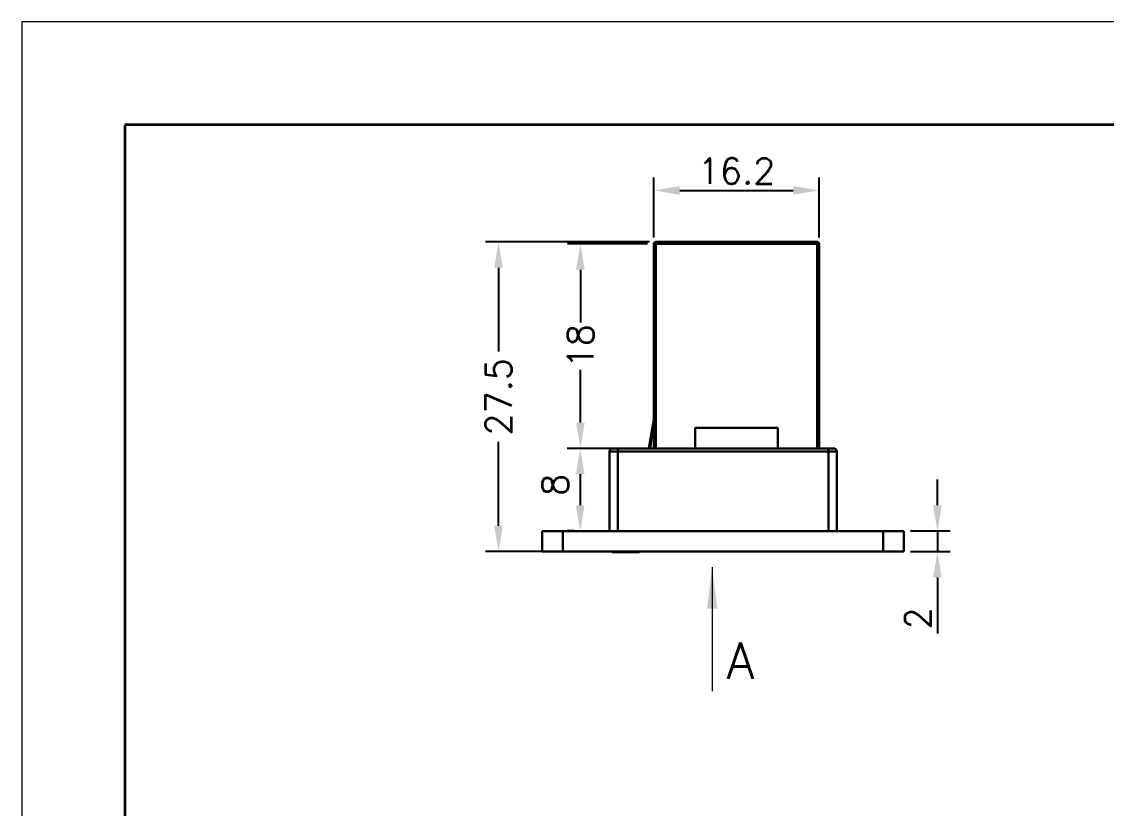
# Model space of a CAD drawing. Header units: millimetres. Extents: x -105 to 105, y -148 to 148.
# Drawn here: x -105 to 0, y 72.3 to 148.5 of the extents above; entities that cross this region are included whole.
import ezdxf
from ezdxf.enums import TextEntityAlignment as Align

# ---------------------------------------------------------------- set-up
doc = ezdxf.new("R2010")
doc.units = ezdxf.units.MM
doc.header["$PDSIZE"] = -5
doc.linetypes.add('点画线', pattern=[18, 12, -2, 2, -2])
doc.layers.get('0').update_dxf_attribs({"lineweight": 18})
for name, color, linetype, lineweight in [('尺寸线层', 3, 'Continuous', 18), ('粗实线层', 7, 'Continuous', 35), ('细实线层', 7, 'Continuous', 18)]:
    doc.layers.add(name, color=color, linetype=linetype, lineweight=lineweight)
doc.styles.get("Standard").update_dxf_attribs({"font": 'txt.shx'})
doc.dimstyles.get("Standard").update_dxf_attribs({"dimtxt": 0.18, "dimasz": 0.18, "dimexe": 0.18, "dimexo": 0.0625, "dimgap": 0.09, "dimtad": 0, "dimtih": 1, "dimtoh": 1, "dimdec": 4, "dimzin": 0, "dimdsep": 46, "dimtxsty": 'Standard', "dimcen": 0.09, "dimdle": 0.36, "dimadec": 0, "dimazin": 0, "dimtfac": 1, "dimtdec": 4, "dimtofl": 0, "dimtmove": 0, "dimatfit": 3, "dimfxl": 1, "dimtolj": 1, "dimarcsym": 0})

# ---------------------------------------------------------------- blocks, each defined once
blk = doc.blocks.new('$CAXA_FRAME_13B17AC1$')
at = {"layer": '粗实线层'}
for p, q in [((95, 138.5), (-95, 138.5)), ((-95, 138.5), (-95, -138.5))]:
    blk.add_line(p, q, dxfattribs=at)
at = {"layer": '细实线层'}
for p, q in [((105, 148.5), (-105, 148.5)), ((-105, 148.5), (-105, -148.5))]:
    blk.add_line(p, q, dxfattribs=at)
blk = doc.blocks.new('*X3')
at = {"layer": 'Defpoints', "color": 0, "transparency": 16777216}
for p in [(-43.6, 127.17), (-58.84, 97.17), (-43.6, 97.17)]:
    blk.add_point(p, dxfattribs=at)
at = {"layer": '尺寸线层', "color": 0, "linetype": 'Continuous', "lineweight": -2, "transparency": 16777216}
for p, q in [((-44.22, 127.17), (-60.09, 127.17)), ((-58.84, 124.67), (-58.84, 116.54)), ((-58.84, 99.67), (-58.84, 107.79)), ((-44.22, 97.17), (-60.09, 97.17))]:
    blk.add_line(p, q, dxfattribs=at)
at = {"layer": '尺寸线层', "color": 0, "transparency": 16777216}
for points in [[(-59.25, 124.67), (-58.42, 124.67), (-58.84, 127.17)], [(-59.25, 99.67), (-58.42, 99.67), (-58.84, 97.17)]]:
    blk.add_solid(points, dxfattribs=at)
at = {"layer": '尺寸线层', "color": 0, "transparency": 16777216, "insert": (-58.84, 112.17), "char_height": 2.5, "width": 5.7143, "attachment_point": 5, "rotation": 90, "bg_fill": 3, "box_fill_scale": 1.1, "bg_fill_color": 256, "bg_fill_true_color": 13158600, "bg_fill_transparency": 0}
blk.add_mtext('\\A1;27.5', dxfattribs=at)
blk = doc.blocks.new('*D7')
at = {"color": 0, "lineweight": -2, "transparency": 16777216}
for p, q in [((-44.42, 126.97), (-52.16, 126.97)), ((-50.91, 124.47), (-50.91, 119.36)), ((-50.91, 109.67), (-50.91, 114.78)), ((-44.42, 107.17), (-52.16, 107.17))]:
    blk.add_line(p, q, dxfattribs=at)
at = {"color": 0, "linetype": '点画线', "transparency": 16777216}
for points in [[(-51.33, 124.47), (-50.5, 124.47), (-50.91, 126.97)], [(-51.33, 109.67), (-50.5, 109.67), (-50.91, 107.17)]]:
    blk.add_solid(points, dxfattribs=at)
at = {"layer": 'Defpoints', "color": 0, "linetype": '点画线', "transparency": 16777216}
for p in [(-43.8, 126.97), (-50.91, 107.17), (-43.8, 107.17)]:
    blk.add_point(p, dxfattribs=at)
at = {"color": 0, "linetype": '点画线', "transparency": 16777216, "insert": (-50.91, 117.07), "char_height": 2.5, "attachment_point": 5, "rotation": 90}
blk.add_mtext('\\A1;18', dxfattribs=at)
blk = doc.blocks.new('*D8')
at = {"color": 0, "lineweight": -2, "transparency": 16777216}
for p, q in [((-51.54, 107.17), (-52.18, 107.17)), ((-50.93, 104.67), (-50.93, 101.67)), ((-51.54, 99.17), (-52.18, 99.17))]:
    blk.add_line(p, q, dxfattribs=at)
at = {"color": 0, "linetype": '点画线', "transparency": 16777216}
for points in [[(-51.35, 104.67), (-50.52, 104.67), (-50.93, 107.17)], [(-51.35, 101.67), (-50.52, 101.67), (-50.93, 99.17)]]:
    blk.add_solid(points, dxfattribs=at)
at = {"layer": 'Defpoints', "color": 0, "linetype": '点画线', "transparency": 16777216}
for p in [(-50.91, 107.17), (-50.93, 99.17), (-50.91, 99.17)]:
    blk.add_point(p, dxfattribs=at)
at = {"color": 0, "linetype": '点画线', "transparency": 16777216, "insert": (-53.36, 103.64), "char_height": 2.5, "attachment_point": 5, "rotation": 90}
blk.add_mtext('\\A1;8', dxfattribs=at)
blk = doc.blocks.new('*D9')
at = {"color": 0, "lineweight": -2, "transparency": 16777216}
for p, q in [((-16.35, 101.67), (-16.35, 104.17)), ((-18.97, 99.17), (-15.1, 99.17)), ((-16.35, 99.17), (-16.35, 97.17)), ((-18.97, 97.17), (-15.1, 97.17)), ((-16.35, 94.67), (-16.35, 89.25))]:
    blk.add_line(p, q, dxfattribs=at)
at = {"color": 0, "linetype": '点画线', "transparency": 16777216}
for points in [[(-16.77, 101.67), (-15.93, 101.67), (-16.35, 99.17)], [(-16.77, 94.67), (-15.93, 94.67), (-16.35, 97.17)]]:
    blk.add_solid(points, dxfattribs=at)
at = {"layer": 'Defpoints', "color": 0, "linetype": '点画线', "transparency": 16777216}
for p in [(-19.6, 99.17), (-19.6, 97.17), (-16.35, 97.17)]:
    blk.add_point(p, dxfattribs=at)
at = {"color": 0, "linetype": '点画线', "transparency": 16777216, "insert": (-18.23, 90.71), "char_height": 2.5, "attachment_point": 5, "rotation": 90}
blk.add_mtext('\\A1;2', dxfattribs=at)
blk = doc.blocks.new('*D16')
at = {"color": 0, "lineweight": -2, "transparency": 16777216}
for p, q in [((-43.8, 127.59), (-43.8, 133.41)), ((-27.8, 127.59), (-27.8, 133.41)), ((-41.3, 132.16), (-30.3, 132.16))]:
    blk.add_line(p, q, dxfattribs=at)
at = {"color": 0, "linetype": '点画线', "transparency": 16777216}
for points in [[(-41.3, 132.57), (-41.3, 131.74), (-43.8, 132.16)], [(-30.3, 132.57), (-30.3, 131.74), (-27.8, 132.16)]]:
    blk.add_solid(points, dxfattribs=at)
at = {"layer": 'Defpoints', "color": 0, "linetype": '点画线', "transparency": 16777216}
for p in [(-27.8, 132.16), (-43.8, 126.97), (-27.8, 126.97)]:
    blk.add_point(p, dxfattribs=at)
at = {"color": 0, "linetype": '点画线', "transparency": 16777216, "insert": (-35.8, 134.03), "char_height": 2.5, "attachment_point": 5}
blk.add_mtext('\\A1;16.2', dxfattribs=at)

msp = doc.modelspace()

# ---------------------------------------------------------------- hatches: boundary and pattern name
at = {"layer": '尺寸线层', "linetype": 'Continuous'}
msp.add_hatch(color=7, dxfattribs=at).paths.add_polyline_path([(-38.155, 95.653), (-37.655, 91.653), (-38.655, 91.653)], flags=0)

# ---------------------------------------------------------------- linework, layer by layer
at = {"color": 7, "lineweight": 30, "ltscale": 0.005}
for p, q in [((-43.598, 126.968), (-43.598, 127.168)), ((-27.998, 126.968), (-27.998, 127.168)), ((-43.798, 126.968), (-43.598, 126.968)), ((-27.998, 126.968), (-27.798, 126.968))]:
    msp.add_line(p, q, dxfattribs=at)
at = {"color": 7, "lineweight": 30, "ltscale": 0.39}
for p, q in [((-43.598, 127.168), (-27.998, 127.168)), ((-43.598, 126.968), (-27.998, 126.968)), ((-43.598, 97.168), (-27.998, 97.168))]:
    msp.add_line(p, q, dxfattribs=at)
at = {"color": 7, "lineweight": 30, "ltscale": 0.495}
for p, q in [((-43.798, 107.168), (-43.798, 126.968)), ((-43.598, 107.168), (-43.598, 126.968)), ((-27.998, 107.168), (-27.998, 126.968)), ((-27.798, 107.168), (-27.798, 126.968))]:
    msp.add_line(p, q, dxfattribs=at)
at = {"color": 7, "lineweight": 30, "ltscale": 0.071307}
msp.add_line((-43.798, 109.978), (-44.283, 107.168), dxfattribs=at)
at = {"color": 7, "lineweight": 30, "ltscale": 0.070875}
msp.add_line((-44.168, 107.168), (-43.798, 109.978), dxfattribs=at)
at = {"color": 7, "lineweight": 30, "ltscale": 0.2}
for p, q in [((-31.798, 109.168), (-39.798, 109.168)), ((-31.798, 107.168), (-39.798, 107.168))]:
    msp.add_line(p, q, dxfattribs=at)
at = {"color": 7, "lineweight": 30, "ltscale": 0.05}
for p, q in [((-39.798, 109.168), (-39.798, 107.168)), ((-31.798, 109.168), (-31.798, 107.168)), ((-54.598, 97.168), (-54.598, 99.168)), ((-54.598, 99.168), (-52.598, 99.168)), ((-52.598, 97.168), (-52.598, 99.168)), ((-21.598, 97.168), (-21.598, 99.168)), ((-21.598, 99.168), (-19.598, 99.168)), ((-19.598, 97.168), (-19.598, 99.168)), ((-54.598, 97.168), (-52.598, 97.168)), ((-21.598, 97.168), (-19.598, 97.168))]:
    msp.add_line(p, q, dxfattribs=at)
at = {"color": 7, "lineweight": 30, "ltscale": 0.0125}
for p, q in [((-47.798, 107.168), (-47.298, 107.168)), ((-26.898, 107.168), (-26.398, 107.168))]:
    msp.add_line(p, q, dxfattribs=at)
at = {"color": 7, "lineweight": 30, "ltscale": 0.0075}
for p, q in [((-47.298, 106.868), (-47.298, 107.168)), ((-26.898, 106.868), (-26.898, 107.168))]:
    msp.add_line(p, q, dxfattribs=at)
at = {"color": 7, "lineweight": 30}
for p, q in [((-47.298, 107.168), (-26.898, 107.168)), ((-47.298, 106.868), (-26.898, 106.868)), ((-52.598, 99.168), (-21.598, 99.168)), ((-52.598, 97.168), (-21.598, 97.168))]:
    msp.add_line(p, q, dxfattribs=at)
at = {"color": 7, "lineweight": 30, "ltscale": 0.02}
for p, q in [((-48.098, 106.868), (-47.298, 106.868)), ((-26.898, 106.868), (-26.098, 106.868))]:
    msp.add_line(p, q, dxfattribs=at)
at = {"color": 7, "lineweight": 30, "ltscale": 0.1925}
for p, q in [((-48.098, 99.168), (-48.098, 106.868)), ((-47.298, 99.168), (-47.298, 106.868)), ((-26.898, 99.168), (-26.898, 106.868)), ((-26.098, 99.168), (-26.098, 106.868))]:
    msp.add_line(p, q, dxfattribs=at)
at = {"color": 7, "lineweight": 30, "ltscale": 6.14166e-05}
msp.add_line((-48.098, 102.226), (-48.098, 102.223), dxfattribs=at)
at = {"color": 7, "lineweight": 30, "ltscale": 3.05176e-05}
msp.add_line((-48.098, 102.222), (-48.098, 102.221), dxfattribs=at)
at = {"color": 7, "lineweight": 30, "ltscale": 9.19342e-05}
for p, q in [((-48.098, 102.221), (-48.098, 102.217)), ((-30.897, 97.168), (-30.893, 97.168))]:
    msp.add_line(p, q, dxfattribs=at)
at = {"color": 7, "lineweight": 30, "ltscale": 0.000152969}
msp.add_line((-48.098, 102.217), (-48.098, 102.211), dxfattribs=at)
at = {"color": 7, "lineweight": 30, "ltscale": 0.000214005}
msp.add_line((-48.098, 102.211), (-48.098, 102.203), dxfattribs=at)
at = {"color": 7, "lineweight": 30, "ltscale": 0.000275421}
msp.add_line((-48.098, 102.203), (-48.098, 102.192), dxfattribs=at)
at = {"color": 7, "lineweight": 30, "ltscale": 0.000336456}
msp.add_line((-48.098, 102.192), (-48.098, 102.178), dxfattribs=at)
at = {"color": 7, "lineweight": 30, "ltscale": 0.000397491}
msp.add_line((-48.098, 102.178), (-48.098, 102.162), dxfattribs=at)
at = {"color": 7, "lineweight": 30, "ltscale": 0.000458908}
msp.add_line((-48.098, 102.162), (-48.098, 102.144), dxfattribs=at)
at = {"color": 7, "lineweight": 30, "ltscale": 0.000519943}
msp.add_line((-48.098, 102.144), (-48.098, 102.123), dxfattribs=at)
at = {"color": 7, "lineweight": 30, "ltscale": 0.00058136}
msp.add_line((-48.098, 102.123), (-48.098, 102.1), dxfattribs=at)
at = {"color": 7, "lineweight": 30, "ltscale": 0.000628662}
msp.add_line((-48.098, 102.1), (-48.098, 102.075), dxfattribs=at)
at = {"color": 7, "lineweight": 30, "ltscale": 0.000663757}
for p, q in [((-48.098, 102.075), (-48.098, 102.048)), ((-48.098, 101.516), (-48.098, 101.49))]:
    msp.add_line(p, q, dxfattribs=at)
at = {"color": 7, "lineweight": 30, "ltscale": 0.000697327}
msp.add_line((-48.098, 102.048), (-48.098, 102.02), dxfattribs=at)
at = {"color": 7, "lineweight": 30, "ltscale": 0.00073204}
msp.add_line((-48.098, 102.02), (-48.098, 101.991), dxfattribs=at)
at = {"color": 7, "lineweight": 30, "ltscale": 0.000766373}
msp.add_line((-48.098, 101.991), (-48.098, 101.96), dxfattribs=at)
at = {"color": 7, "lineweight": 30, "ltscale": 0.000800705}
msp.add_line((-48.098, 101.96), (-48.098, 101.928), dxfattribs=at)
at = {"color": 7, "lineweight": 30, "ltscale": 0.000835037}
msp.add_line((-48.098, 101.928), (-48.098, 101.895), dxfattribs=at)
at = {"color": 7, "lineweight": 30, "ltscale": 0.000869751}
msp.add_line((-48.098, 101.895), (-48.098, 101.86), dxfattribs=at)
at = {"color": 7, "lineweight": 30, "ltscale": 0.000903702}
msp.add_line((-48.098, 101.86), (-48.098, 101.824), dxfattribs=at)
at = {"color": 7, "lineweight": 30, "ltscale": 0.000938416}
msp.add_line((-48.098, 101.824), (-48.098, 101.787), dxfattribs=at)
at = {"color": 7, "lineweight": 30, "ltscale": 0.000985336}
msp.add_line((-48.098, 101.787), (-48.098, 101.747), dxfattribs=at)
at = {"color": 7, "lineweight": 30, "ltscale": 0.000945282}
msp.add_line((-48.098, 101.747), (-48.098, 101.709), dxfattribs=at)
at = {"color": 7, "lineweight": 30, "ltscale": 0.000905228}
msp.add_line((-48.098, 101.709), (-48.098, 101.673), dxfattribs=at)
at = {"color": 7, "lineweight": 30, "ltscale": 0.000864792}
msp.add_line((-48.098, 101.673), (-48.098, 101.639), dxfattribs=at)
at = {"color": 7, "lineweight": 30, "ltscale": 0.000824738}
msp.add_line((-48.098, 101.639), (-48.098, 101.606), dxfattribs=at)
at = {"color": 7, "lineweight": 30, "ltscale": 0.000784302}
msp.add_line((-48.098, 101.606), (-48.098, 101.574), dxfattribs=at)
at = {"color": 7, "lineweight": 30, "ltscale": 0.000744247}
msp.add_line((-48.098, 101.574), (-48.098, 101.544), dxfattribs=at)
at = {"color": 7, "lineweight": 30, "ltscale": 0.000703812}
msp.add_line((-48.098, 101.544), (-48.098, 101.516), dxfattribs=at)
at = {"color": 7, "lineweight": 30, "ltscale": 0.000623703}
msp.add_line((-48.098, 101.49), (-48.098, 101.465), dxfattribs=at)
at = {"color": 7, "lineweight": 30, "ltscale": 0.000599289}
msp.add_line((-48.098, 101.465), (-48.098, 101.441), dxfattribs=at)
at = {"color": 7, "lineweight": 30, "ltscale": 0.000590515}
msp.add_line((-48.098, 101.441), (-48.098, 101.417), dxfattribs=at)
at = {"color": 7, "lineweight": 30, "ltscale": 0.000582504}
msp.add_line((-48.098, 101.417), (-48.098, 101.394), dxfattribs=at)
at = {"color": 7, "lineweight": 30, "ltscale": 0.000574112}
msp.add_line((-48.098, 101.394), (-48.098, 101.371), dxfattribs=at)
at = {"color": 7, "lineweight": 30, "ltscale": 0.00056572}
msp.add_line((-48.098, 101.371), (-48.098, 101.348), dxfattribs=at)
at = {"color": 7, "lineweight": 30, "ltscale": 0.000557327}
msp.add_line((-48.098, 101.348), (-48.098, 101.326), dxfattribs=at)
at = {"color": 7, "lineweight": 30, "ltscale": 0.000548935}
msp.add_line((-48.098, 101.326), (-48.098, 101.304), dxfattribs=at)
at = {"color": 7, "lineweight": 30, "ltscale": 0.000540543}
msp.add_line((-48.098, 101.304), (-48.098, 101.282), dxfattribs=at)
at = {"color": 7, "lineweight": 30, "ltscale": 0.00053215}
msp.add_line((-48.098, 101.282), (-48.098, 101.261), dxfattribs=at)
at = {"color": 7, "lineweight": 30, "ltscale": 0.000523758}
msp.add_line((-48.098, 101.261), (-48.098, 101.24), dxfattribs=at)
at = {"color": 7, "lineweight": 30, "ltscale": 0.000670242}
msp.add_line((-48.098, 101.24), (-48.098, 101.213), dxfattribs=at)
at = {"color": 7, "lineweight": 30, "ltscale": 0.00253}
msp.add_line((-48.098, 101.213), (-48.098, 101.112), dxfattribs=at)
at = {"color": 7, "lineweight": 30, "ltscale": 0.001325}
msp.add_line((-48.098, 101.112), (-48.098, 101.059), dxfattribs=at)
at = {"color": 7, "lineweight": 30, "ltscale": 0.000333023}
msp.add_line((-48.098, 101.059), (-48.098, 101.046), dxfattribs=at)
at = {"color": 7, "lineweight": 30, "ltscale": 0.000362778}
msp.add_line((-48.098, 101.046), (-48.098, 101.031), dxfattribs=at)
at = {"color": 7, "lineweight": 30, "ltscale": 0.000391769}
msp.add_line((-48.098, 101.031), (-48.098, 101.016), dxfattribs=at)
at = {"color": 7, "lineweight": 30, "ltscale": 0.000421143}
msp.add_line((-48.098, 101.016), (-48.098, 100.999), dxfattribs=at)
at = {"color": 7, "lineweight": 30, "ltscale": 0.000450134}
msp.add_line((-48.098, 100.999), (-48.098, 100.981), dxfattribs=at)
at = {"color": 7, "lineweight": 30, "ltscale": 0.000479889}
msp.add_line((-48.098, 100.981), (-48.098, 100.962), dxfattribs=at)
at = {"color": 7, "lineweight": 30, "ltscale": 0.000509262}
msp.add_line((-48.098, 100.962), (-48.098, 100.941), dxfattribs=at)
at = {"color": 7, "lineweight": 30, "ltscale": 0.000538254}
msp.add_line((-48.098, 100.941), (-48.098, 100.92), dxfattribs=at)
at = {"color": 7, "lineweight": 30, "ltscale": 0.000568008}
msp.add_line((-48.098, 100.92), (-48.098, 100.897), dxfattribs=at)
at = {"color": 7, "lineweight": 30, "ltscale": 0.000597}
msp.add_line((-48.098, 100.897), (-48.098, 100.873), dxfattribs=at)
at = {"color": 7, "lineweight": 30, "ltscale": 0.000617218}
msp.add_line((-48.098, 100.873), (-48.098, 100.848), dxfattribs=at)
at = {"color": 7, "lineweight": 30, "ltscale": 0.000627899}
msp.add_line((-48.098, 100.848), (-48.098, 100.823), dxfattribs=at)
at = {"color": 7, "lineweight": 30, "ltscale": 0.000639343}
msp.add_line((-48.098, 100.823), (-48.098, 100.798), dxfattribs=at)
at = {"color": 7, "lineweight": 30, "ltscale": 0.000649643}
msp.add_line((-48.098, 100.798), (-48.098, 100.772), dxfattribs=at)
at = {"color": 7, "lineweight": 30, "ltscale": 0.000661087}
msp.add_line((-48.098, 100.772), (-48.098, 100.745), dxfattribs=at)
at = {"color": 7, "lineweight": 30, "ltscale": 0.000671387}
msp.add_line((-48.098, 100.745), (-48.098, 100.718), dxfattribs=at)
at = {"color": 7, "lineweight": 30, "ltscale": 0.000682831}
msp.add_line((-48.098, 100.718), (-48.098, 100.691), dxfattribs=at)
at = {"color": 7, "lineweight": 30, "ltscale": 0.000693512}
msp.add_line((-48.098, 100.691), (-48.098, 100.663), dxfattribs=at)
at = {"color": 7, "lineweight": 30, "ltscale": 0.000704193}
msp.add_line((-48.098, 100.663), (-48.098, 100.635), dxfattribs=at)
at = {"color": 7, "lineweight": 30, "ltscale": 0.000715256}
msp.add_line((-48.098, 100.635), (-48.098, 100.607), dxfattribs=at)
at = {"color": 7, "lineweight": 30, "ltscale": 0.000872803}
msp.add_line((-48.098, 100.607), (-48.098, 100.572), dxfattribs=at)
at = {"color": 7, "lineweight": 30, "ltscale": 0.000841904}
msp.add_line((-48.098, 100.572), (-48.098, 100.538), dxfattribs=at)
at = {"color": 7, "lineweight": 30, "ltscale": 0.000811005}
msp.add_line((-48.098, 100.538), (-48.098, 100.506), dxfattribs=at)
at = {"color": 7, "lineweight": 30, "ltscale": 0.000779724}
msp.add_line((-48.098, 100.506), (-48.098, 100.474), dxfattribs=at)
at = {"color": 7, "lineweight": 30, "ltscale": 0.000748825}
msp.add_line((-48.098, 100.474), (-48.098, 100.444), dxfattribs=at)
at = {"color": 7, "lineweight": 30, "ltscale": 0.000717545}
msp.add_line((-48.098, 100.444), (-48.098, 100.416), dxfattribs=at)
at = {"color": 7, "lineweight": 30, "ltscale": 0.000687027}
msp.add_line((-48.098, 100.416), (-48.098, 100.388), dxfattribs=at)
at = {"color": 7, "lineweight": 30, "ltscale": 0.000655746}
msp.add_line((-48.098, 100.388), (-48.098, 100.362), dxfattribs=at)
at = {"color": 7, "lineweight": 30, "ltscale": 0.000624466}
msp.add_line((-48.098, 100.362), (-48.098, 100.337), dxfattribs=at)
at = {"color": 7, "lineweight": 30, "ltscale": 0.000593948}
msp.add_line((-48.098, 100.337), (-48.098, 100.313), dxfattribs=at)
at = {"color": 7, "lineweight": 30, "ltscale": 0.000549316}
msp.add_line((-48.098, 100.313), (-48.098, 100.291), dxfattribs=at)
at = {"color": 7, "lineweight": 30, "ltscale": 0.000491333}
msp.add_line((-48.098, 100.291), (-48.098, 100.272), dxfattribs=at)
at = {"color": 7, "lineweight": 30, "ltscale": 0.000433731}
msp.add_line((-48.098, 100.272), (-48.098, 100.254), dxfattribs=at)
at = {"color": 7, "lineweight": 30, "ltscale": 0.000376129}
msp.add_line((-48.098, 100.254), (-48.098, 100.239), dxfattribs=at)
at = {"color": 7, "lineweight": 30, "ltscale": 0.000317764}
msp.add_line((-48.098, 100.239), (-48.098, 100.227), dxfattribs=at)
at = {"color": 7, "lineweight": 30, "ltscale": 0.000260162}
msp.add_line((-48.098, 100.227), (-48.098, 100.216), dxfattribs=at)
at = {"color": 7, "lineweight": 30, "ltscale": 0.00020256}
for p, q in [((-48.098, 100.216), (-48.098, 100.208)), ((-30.881, 97.168), (-30.873, 97.168))]:
    msp.add_line(p, q, dxfattribs=at)
at = {"color": 7, "lineweight": 30, "ltscale": 0.000144577}
msp.add_line((-48.098, 100.208), (-48.098, 100.202), dxfattribs=at)
at = {"color": 7, "lineweight": 30, "ltscale": 8.69751e-05}
msp.add_line((-48.098, 100.202), (-48.098, 100.199), dxfattribs=at)
at = {"color": 7, "lineweight": 30, "ltscale": 2.86102e-05}
msp.add_line((-48.098, 100.199), (-48.098, 100.198), dxfattribs=at)
at = {"color": 7, "lineweight": 30, "ltscale": 0.00125}
for p, q in [((-47.84, 97.168), (-47.84, 97.118)), ((-47.681, 97.168), (-47.681, 97.118)), ((-47.681, 97.168), (-47.681, 97.118)), ((-47.681, 97.168), (-47.681, 97.118)), ((-47.681, 97.168), (-47.681, 97.118)), ((-47.677, 97.168), (-47.677, 97.118)), ((-47.677, 97.168), (-47.677, 97.118)), ((-47.608, 97.168), (-47.608, 97.118)), ((-47.581, 97.168), (-47.581, 97.118)), ((-47.579, 97.168), (-47.579, 97.118)), ((-47.576, 97.168), (-47.576, 97.118)), ((-47.573, 97.168), (-47.573, 97.118)), ((-47.569, 97.168), (-47.569, 97.118)), ((-47.565, 97.168), (-47.565, 97.118)), ((-47.56, 97.168), (-47.56, 97.118)), ((-47.554, 97.168), (-47.554, 97.118)), ((-47.547, 97.168), (-47.547, 97.118)), ((-47.54, 97.168), (-47.54, 97.118)), ((-47.533, 97.168), (-47.533, 97.118)), ((-47.524, 97.168), (-47.524, 97.118)), ((-47.515, 97.168), (-47.515, 97.118)), ((-47.504, 97.168), (-47.504, 97.118)), ((-47.493, 97.168), (-47.493, 97.118)), ((-47.481, 97.168), (-47.481, 97.118)), ((-47.468, 97.168), (-47.468, 97.118)), ((-47.454, 97.168), (-47.454, 97.118)), ((-47.439, 97.168), (-47.439, 97.118)), ((-47.424, 97.168), (-47.424, 97.118)), ((-47.407, 97.168), (-47.407, 97.118)), ((-45.468, 97.168), (-45.468, 97.118)), ((-45.454, 97.168), (-45.454, 97.118)), ((-45.441, 97.168), (-45.441, 97.118)), ((-45.428, 97.168), (-45.428, 97.118)), ((-45.417, 97.168), (-45.417, 97.118)), ((-45.406, 97.168), (-45.406, 97.118)), ((-45.396, 97.168), (-45.396, 97.118)), ((-45.388, 97.168), (-45.388, 97.118)), ((-45.379, 97.168), (-45.379, 97.118)), ((-45.372, 97.168), (-45.372, 97.118)), ((-45.366, 97.168), (-45.366, 97.118)), ((-45.361, 97.168), (-45.361, 97.118)), ((-45.355, 97.168), (-45.355, 97.118)), ((-45.351, 97.168), (-45.351, 97.118)), ((-45.346, 97.168), (-45.346, 97.118)), ((-45.342, 97.168), (-45.342, 97.118)), ((-45.339, 97.168), (-45.339, 97.118)), ((-45.336, 97.168), (-45.336, 97.118)), ((-45.333, 97.168), (-45.333, 97.118)), ((-45.331, 97.168), (-45.331, 97.118)), ((-45.329, 97.168), (-45.329, 97.118)), ((-45.302, 97.168), (-45.302, 97.118)), ((-45.241, 97.168), (-45.241, 97.118)), ((-45.226, 97.168), (-45.226, 97.118)), ((-45.212, 97.168), (-45.212, 97.118)), ((-45.202, 97.168), (-45.202, 97.118)), ((-45.196, 97.168), (-45.196, 97.118)), ((-45.194, 97.168), (-45.194, 97.118))]:
    msp.add_line(p, q, dxfattribs=at)
at = {"color": 7, "lineweight": 30, "ltscale": 0.004055}
msp.add_line((-47.677, 97.118), (-47.84, 97.118), dxfattribs=at)
at = {"color": 7, "lineweight": 30, "ltscale": 0.001738}
msp.add_line((-47.608, 97.118), (-47.677, 97.118), dxfattribs=at)
at = {"color": 7, "lineweight": 30, "ltscale": 0.000675583}
msp.add_line((-47.581, 97.118), (-47.608, 97.118), dxfattribs=at)
at = {"color": 7, "lineweight": 30, "ltscale": 4.69208e-05}
msp.add_line((-47.579, 97.118), (-47.581, 97.118), dxfattribs=at)
at = {"color": 7, "lineweight": 30, "ltscale": 6.3324e-05}
msp.add_line((-47.576, 97.118), (-47.579, 97.118), dxfattribs=at)
at = {"color": 7, "lineweight": 30, "ltscale": 7.97272e-05}
msp.add_line((-47.573, 97.118), (-47.576, 97.118), dxfattribs=at)
at = {"color": 7, "lineweight": 30, "ltscale": 9.57489e-05}
msp.add_line((-47.569, 97.118), (-47.573, 97.118), dxfattribs=at)
at = {"color": 7, "lineweight": 30, "ltscale": 0.000112534}
msp.add_line((-47.565, 97.118), (-47.569, 97.118), dxfattribs=at)
at = {"color": 7, "lineweight": 30, "ltscale": 0.000128937}
for p, q in [((-47.56, 97.118), (-47.565, 97.118)), ((-45.355, 97.118), (-45.361, 97.118))]:
    msp.add_line(p, q, dxfattribs=at)
at = {"color": 7, "lineweight": 30, "ltscale": 5.79834e-05}
msp.add_line((-47.558, 97.118), (-47.561, 97.118), dxfattribs=at)
at = {"color": 7, "lineweight": 30, "ltscale": 0.00014534}
for p, q in [((-47.554, 97.118), (-47.56, 97.118)), ((-29.958, 97.168), (-29.952, 97.168))]:
    msp.add_line(p, q, dxfattribs=at)
at = {"color": 7, "lineweight": 30, "ltscale": 0.000161743}
msp.add_line((-47.547, 97.118), (-47.554, 97.118), dxfattribs=at)
at = {"color": 7, "lineweight": 30, "ltscale": 0.000178146}
for p, q in [((-47.54, 97.118), (-47.547, 97.118)), ((-45.372, 97.118), (-45.379, 97.118))]:
    msp.add_line(p, q, dxfattribs=at)
at = {"color": 7, "lineweight": 30, "ltscale": 0.00019455}
msp.add_line((-47.533, 97.118), (-47.54, 97.118), dxfattribs=at)
at = {"color": 7, "lineweight": 30, "ltscale": 0.000213623}
msp.add_line((-47.524, 97.118), (-47.533, 97.118), dxfattribs=at)
at = {"color": 7, "lineweight": 30, "ltscale": 0.00023613}
msp.add_line((-47.515, 97.118), (-47.524, 97.118), dxfattribs=at)
at = {"color": 7, "lineweight": 30, "ltscale": 0.000258255}
msp.add_line((-47.504, 97.118), (-47.515, 97.118), dxfattribs=at)
at = {"color": 7, "lineweight": 30, "ltscale": 0.000280762}
msp.add_line((-47.493, 97.118), (-47.504, 97.118), dxfattribs=at)
at = {"color": 7, "lineweight": 30, "ltscale": 0.000302506}
msp.add_line((-47.481, 97.118), (-47.493, 97.118), dxfattribs=at)
at = {"color": 7, "lineweight": 30, "ltscale": 0.000324631}
msp.add_line((-47.468, 97.118), (-47.481, 97.118), dxfattribs=at)
at = {"color": 7, "lineweight": 30, "ltscale": 0.000347137}
msp.add_line((-47.454, 97.118), (-47.468, 97.118), dxfattribs=at)
at = {"color": 7, "lineweight": 30, "ltscale": 0.000369263}
msp.add_line((-47.439, 97.118), (-47.454, 97.118), dxfattribs=at)
at = {"color": 7, "lineweight": 30, "ltscale": 0.000391388}
msp.add_line((-47.424, 97.118), (-47.439, 97.118), dxfattribs=at)
at = {"color": 7, "lineweight": 30, "ltscale": 0.000413895}
msp.add_line((-47.407, 97.118), (-47.424, 97.118), dxfattribs=at)
at = {"color": 7, "lineweight": 30, "ltscale": 0.048465}
msp.add_line((-45.468, 97.118), (-47.407, 97.118), dxfattribs=at)
at = {"color": 7, "lineweight": 30, "ltscale": 0.00035553}
msp.add_line((-45.454, 97.118), (-45.468, 97.118), dxfattribs=at)
at = {"color": 7, "lineweight": 30, "ltscale": 0.000333786}
msp.add_line((-45.441, 97.118), (-45.454, 97.118), dxfattribs=at)
at = {"color": 7, "lineweight": 30, "ltscale": 0.000311279}
msp.add_line((-45.428, 97.118), (-45.441, 97.118), dxfattribs=at)
at = {"color": 7, "lineweight": 30, "ltscale": 0.000289154}
msp.add_line((-45.417, 97.118), (-45.428, 97.118), dxfattribs=at)
at = {"color": 7, "lineweight": 30, "ltscale": 0.000267029}
msp.add_line((-45.406, 97.118), (-45.417, 97.118), dxfattribs=at)
at = {"color": 7, "lineweight": 30, "ltscale": 0.000244522}
msp.add_line((-45.396, 97.118), (-45.406, 97.118), dxfattribs=at)
at = {"color": 7, "lineweight": 30, "ltscale": 0.000222778}
msp.add_line((-45.388, 97.118), (-45.396, 97.118), dxfattribs=at)
at = {"color": 7, "lineweight": 30, "ltscale": 0.000200272}
msp.add_line((-45.379, 97.118), (-45.388, 97.118), dxfattribs=at)
at = {"color": 7, "lineweight": 30, "ltscale": 0.000156021}
msp.add_line((-45.366, 97.118), (-45.372, 97.118), dxfattribs=at)
at = {"color": 7, "lineweight": 30, "ltscale": 0.000139236}
msp.add_line((-45.361, 97.118), (-45.366, 97.118), dxfattribs=at)
at = {"color": 7, "lineweight": 30, "ltscale": 0.000118256}
msp.add_line((-45.351, 97.118), (-45.355, 97.118), dxfattribs=at)
at = {"color": 7, "lineweight": 30, "ltscale": 0.000107956}
msp.add_line((-45.346, 97.118), (-45.351, 97.118), dxfattribs=at)
at = {"color": 7, "lineweight": 30, "ltscale": 9.68933e-05}
msp.add_line((-45.342, 97.118), (-45.346, 97.118), dxfattribs=at)
at = {"color": 7, "lineweight": 30, "ltscale": 8.62122e-05}
msp.add_line((-45.339, 97.118), (-45.342, 97.118), dxfattribs=at)
at = {"color": 7, "lineweight": 30, "ltscale": 7.59125e-05}
msp.add_line((-45.336, 97.118), (-45.339, 97.118), dxfattribs=at)
at = {"color": 7, "lineweight": 30, "ltscale": 6.52313e-05}
msp.add_line((-45.333, 97.118), (-45.336, 97.118), dxfattribs=at)
at = {"color": 7, "lineweight": 30, "ltscale": 5.45502e-05}
msp.add_line((-45.331, 97.118), (-45.333, 97.118), dxfattribs=at)
at = {"color": 7, "lineweight": 30, "ltscale": 4.3869e-05}
msp.add_line((-45.329, 97.118), (-45.331, 97.118), dxfattribs=at)
at = {"color": 7, "lineweight": 30, "ltscale": 0.000675964}
msp.add_line((-45.302, 97.118), (-45.329, 97.118), dxfattribs=at)
at = {"color": 7, "lineweight": 30, "ltscale": 0.001545}
msp.add_line((-45.241, 97.118), (-45.302, 97.118), dxfattribs=at)
at = {"color": 7, "lineweight": 30, "ltscale": 0.000370789}
msp.add_line((-45.226, 97.118), (-45.241, 97.118), dxfattribs=at)
at = {"color": 7, "lineweight": 30, "ltscale": 0.000344467}
msp.add_line((-45.212, 97.118), (-45.226, 97.118), dxfattribs=at)
at = {"color": 7, "lineweight": 30, "ltscale": 0.000246048}
msp.add_line((-45.202, 97.118), (-45.212, 97.118), dxfattribs=at)
at = {"color": 7, "lineweight": 30, "ltscale": 0.00014801}
msp.add_line((-45.196, 97.118), (-45.202, 97.118), dxfattribs=at)
at = {"color": 7, "lineweight": 30, "ltscale": 4.92096e-05}
msp.add_line((-45.194, 97.118), (-45.196, 97.118), dxfattribs=at)
at = {"color": 7, "lineweight": 30, "ltscale": 5.53131e-05}
msp.add_line((-30.899, 97.168), (-30.897, 97.168), dxfattribs=at)
at = {"color": 7, "lineweight": 30, "ltscale": 0.000129318}
msp.add_line((-30.893, 97.168), (-30.888, 97.168), dxfattribs=at)
at = {"color": 7, "lineweight": 30, "ltscale": 0.000165939}
msp.add_line((-30.888, 97.168), (-30.881, 97.168), dxfattribs=at)
at = {"color": 7, "lineweight": 30, "ltscale": 0.000239944}
msp.add_line((-30.873, 97.168), (-30.863, 97.168), dxfattribs=at)
at = {"color": 7, "lineweight": 30, "ltscale": 0.000276566}
msp.add_line((-30.863, 97.168), (-30.852, 97.168), dxfattribs=at)
at = {"color": 7, "lineweight": 30, "ltscale": 0.000313187}
msp.add_line((-30.852, 97.168), (-30.84, 97.168), dxfattribs=at)
at = {"color": 7, "lineweight": 30, "ltscale": 0.000350571}
msp.add_line((-30.84, 97.168), (-30.826, 97.168), dxfattribs=at)
at = {"color": 7, "lineweight": 30, "ltscale": 0.000368118}
msp.add_line((-30.826, 97.168), (-30.811, 97.168), dxfattribs=at)
at = {"color": 7, "lineweight": 30, "ltscale": 0.000367737}
msp.add_line((-30.811, 97.168), (-30.796, 97.168), dxfattribs=at)
at = {"color": 7, "lineweight": 30, "ltscale": 0.000367355}
msp.add_line((-30.796, 97.168), (-30.782, 97.168), dxfattribs=at)
at = {"color": 7, "lineweight": 30, "ltscale": 0.000366211}
msp.add_line((-30.782, 97.168), (-30.767, 97.168), dxfattribs=at)
at = {"color": 7, "lineweight": 30, "ltscale": 0.000365829}
msp.add_line((-30.767, 97.168), (-30.752, 97.168), dxfattribs=at)
at = {"color": 7, "lineweight": 30, "ltscale": 0.000365067}
msp.add_line((-30.752, 97.168), (-30.738, 97.168), dxfattribs=at)
at = {"color": 7, "lineweight": 30, "ltscale": 0.000364304}
msp.add_line((-30.738, 97.168), (-30.723, 97.168), dxfattribs=at)
at = {"color": 7, "lineweight": 30, "ltscale": 0.000363541}
msp.add_line((-30.723, 97.168), (-30.709, 97.168), dxfattribs=at)
at = {"color": 7, "lineweight": 30, "ltscale": 0.000363159}
msp.add_line((-30.709, 97.168), (-30.694, 97.168), dxfattribs=at)
at = {"color": 7, "lineweight": 30, "ltscale": 0.000362396}
msp.add_line((-30.694, 97.168), (-30.68, 97.168), dxfattribs=at)
at = {"color": 7, "lineweight": 30, "ltscale": 0.006905}
msp.add_line((-30.68, 97.168), (-30.403, 97.168), dxfattribs=at)
at = {"color": 7, "lineweight": 30, "ltscale": 4.19617e-05}
msp.add_line((-30.223, 97.168), (-30.221, 97.168), dxfattribs=at)
at = {"color": 7, "lineweight": 30, "ltscale": 7.05719e-05}
msp.add_line((-30.221, 97.168), (-30.219, 97.168), dxfattribs=at)
at = {"color": 7, "lineweight": 30, "ltscale": 9.84192e-05}
msp.add_line((-30.219, 97.168), (-30.215, 97.168), dxfattribs=at)
at = {"color": 7, "lineweight": 30, "ltscale": 0.000126648}
msp.add_line((-30.215, 97.168), (-30.21, 97.168), dxfattribs=at)
at = {"color": 7, "lineweight": 30, "ltscale": 0.000154877}
msp.add_line((-30.21, 97.168), (-30.203, 97.168), dxfattribs=at)
at = {"color": 7, "lineweight": 30, "ltscale": 0.000183105}
msp.add_line((-30.203, 97.168), (-30.196, 97.168), dxfattribs=at)
at = {"color": 7, "lineweight": 30, "ltscale": 0.000211334}
msp.add_line((-30.196, 97.168), (-30.188, 97.168), dxfattribs=at)
at = {"color": 7, "lineweight": 30, "ltscale": 0.000239182}
msp.add_line((-30.188, 97.168), (-30.178, 97.168), dxfattribs=at)
at = {"color": 7, "lineweight": 30, "ltscale": 0.00026741}
msp.add_line((-30.178, 97.168), (-30.167, 97.168), dxfattribs=at)
at = {"color": 7, "lineweight": 30, "ltscale": 0.000288391}
msp.add_line((-30.167, 97.168), (-30.156, 97.168), dxfattribs=at)
at = {"color": 7, "lineweight": 30, "ltscale": 0.000301743}
msp.add_line((-30.156, 97.168), (-30.144, 97.168), dxfattribs=at)
at = {"color": 7, "lineweight": 30, "ltscale": 0.000315094}
msp.add_line((-30.144, 97.168), (-30.131, 97.168), dxfattribs=at)
at = {"color": 7, "lineweight": 30, "ltscale": 0.000328445}
msp.add_line((-30.131, 97.168), (-30.118, 97.168), dxfattribs=at)
at = {"color": 7, "lineweight": 30, "ltscale": 0.000342178}
msp.add_line((-30.118, 97.168), (-30.104, 97.168), dxfattribs=at)
at = {"color": 7, "lineweight": 30, "ltscale": 0.000355148}
msp.add_line((-30.104, 97.168), (-30.09, 97.168), dxfattribs=at)
at = {"color": 7, "lineweight": 30, "ltscale": 0.000368881}
msp.add_line((-30.09, 97.168), (-30.075, 97.168), dxfattribs=at)
at = {"color": 7, "lineweight": 30, "ltscale": 0.000382233}
msp.add_line((-30.075, 97.168), (-30.06, 97.168), dxfattribs=at)
at = {"color": 7, "lineweight": 30, "ltscale": 0.000395584}
msp.add_line((-30.06, 97.168), (-30.044, 97.168), dxfattribs=at)
at = {"color": 7, "lineweight": 30, "ltscale": 0.000408936}
msp.add_line((-30.044, 97.168), (-30.028, 97.168), dxfattribs=at)
at = {"color": 7, "lineweight": 30, "ltscale": 0.000394821}
msp.add_line((-30.028, 97.168), (-30.012, 97.168), dxfattribs=at)
at = {"color": 7, "lineweight": 30, "ltscale": 0.000353241}
msp.add_line((-30.012, 97.168), (-29.998, 97.168), dxfattribs=at)
at = {"color": 7, "lineweight": 30, "ltscale": 0.000311661}
msp.add_line((-29.998, 97.168), (-29.985, 97.168), dxfattribs=at)
at = {"color": 7, "lineweight": 30, "ltscale": 0.000270081}
msp.add_line((-29.985, 97.168), (-29.975, 97.168), dxfattribs=at)
at = {"color": 7, "lineweight": 30, "ltscale": 0.000228882}
msp.add_line((-29.975, 97.168), (-29.966, 97.168), dxfattribs=at)
at = {"color": 7, "lineweight": 30, "ltscale": 0.00018692}
msp.add_line((-29.966, 97.168), (-29.958, 97.168), dxfattribs=at)
at = {"color": 7, "lineweight": 30, "ltscale": 0.000104141}
msp.add_line((-29.952, 97.168), (-29.948, 97.168), dxfattribs=at)
at = {"color": 7, "lineweight": 30, "ltscale": 6.21796e-05}
msp.add_line((-29.948, 97.168), (-29.946, 97.168), dxfattribs=at)
at = {"color": 7, "lineweight": 30}
for centre, radius, start, end in [((-43.598, 126.968), 0.2, 90, 179.99999), ((-27.998, 126.968), 0.2, 359.99999, 90), ((-47.798, 106.868), 0.3, 90, 179.99999), ((-26.398, 106.868), 0.3, 359.99999, 90)]:
    msp.add_arc(centre, radius, start, end, dxfattribs=at)
at = {"layer": '尺寸线层', "color": 7, "linetype": 'Continuous'}
msp.add_line((-38.155, 95.653), (-38.155, 83.653), dxfattribs=at)

# ---------------------------------------------------------------- block references
at = {"layer": '粗实线层'}
msp.add_blockref('$CAXA_FRAME_13B17AC1$', (0, 0), dxfattribs=at)

# ---------------------------------------------------------------- texts
at = {"layer": '尺寸线层', "color": 7}
msp.add_text('A', height=3.5, dxfattribs=at).set_placement((-35.416, 86.614), align=Align.MIDDLE_CENTER)

# ---------------------------------------------------------------- dimensions: what is measured, and where the dimension line sits
at = {"linetype": '点画线'}
dim = msp.add_linear_dim(base=(-16.351, 97.168), p1=(-19.598, 99.168), p2=(-19.598, 97.168), angle=90, dimstyle='Standard', override={"dimtxt": 2.5, "dimasz": 2.5, "dimexe": 1.25, "dimexo": 0.625, "dimgap": 0.625, "dimtad": 1, "dimtih": 0, "dimtoh": 0, "dimdec": 2, "dimzin": 8, "dimdsep": 44, "dimdle": 5, "dimtdec": 2, "dimtofl": 1, "dimatfit": 0, "dimarcsym": 1}, dxfattribs=at)
dim.commit()
dim.dimension.update_dxf_attribs({"geometry": '*D9', "text_midpoint": (-18.226, 90.709)})

# ---------------------------------------------------------------- next in the draw order: dimensions: what is measured, and where the dimension line sits
at = {"layer": '尺寸线层', "color": 7}
dim = msp.add_linear_dim(base=(-58.838, 97.168), p1=(-43.598, 127.168), p2=(-43.598, 97.168), angle=90, text='27.5', dimstyle='Standard', override={"dimtxt": 2.5, "dimasz": 2.5, "dimexe": 1.25, "dimexo": 0.625, "dimgap": 0.625, "dimtih": 0, "dimtoh": 0, "dimdec": 2, "dimzin": 8, "dimdsep": 44, "dimsah": 1, "dimdle": 5, "dimtdec": 2, "dimtofl": 1, "dimatfit": 0, "dimtfill": 1}, dxfattribs=at)
dim.commit()
dim.dimension.update_dxf_attribs({"geometry": '*X3', "text_midpoint": (-58.838, 112.168)})

# ---------------------------------------------------------------- next in the draw order: dimensions: what is measured, and where the dimension line sits
at = {"linetype": '点画线'}
dim = msp.add_linear_dim(base=(-27.798, 132.158), p1=(-43.798, 126.968), p2=(-27.798, 126.968), text='16.2', dimstyle='Standard', override={"dimtxt": 2.5, "dimasz": 2.5, "dimexe": 1.25, "dimexo": 0.625, "dimgap": 0.625, "dimtad": 1, "dimtih": 0, "dimtoh": 0, "dimdec": 2, "dimzin": 8, "dimdsep": 44, "dimdle": 5, "dimtdec": 2, "dimtofl": 1, "dimatfit": 0, "dimarcsym": 1}, dxfattribs=at)
dim.commit()
dim.dimension.update_dxf_attribs({"geometry": '*D16', "text_midpoint": (-35.798, 134.033)})
dim = msp.add_linear_dim(base=(-50.915, 107.168), p1=(-43.798, 126.968), p2=(-43.798, 107.168), angle=90, text='18', dimstyle='Standard', override={"dimtxt": 2.5, "dimasz": 2.5, "dimexe": 1.25, "dimexo": 0.625, "dimgap": 0.625, "dimtih": 0, "dimtoh": 0, "dimdec": 2, "dimzin": 8, "dimdsep": 44, "dimdle": 5, "dimtdec": 2, "dimtofl": 1, "dimatfit": 0, "dimarcsym": 1}, dxfattribs=at)
dim.commit()
dim.dimension.update_dxf_attribs({"geometry": '*D7', "text_midpoint": (-50.915, 117.068)})
dim = msp.add_linear_dim(base=(-50.933, 99.168), p1=(-50.915, 107.168), p2=(-50.915, 99.168), angle=90, dimstyle='Standard', override={"dimtxt": 2.5, "dimasz": 2.5, "dimexe": 1.25, "dimexo": 0.625, "dimgap": 0.625, "dimtih": 0, "dimtoh": 0, "dimdec": 2, "dimzin": 8, "dimdsep": 44, "dimdle": 5, "dimtdec": 2, "dimtofl": 1, "dimtmove": 2, "dimatfit": 0, "dimarcsym": 1}, dxfattribs=at)
dim.commit()
dim.dimension.update_dxf_attribs({"geometry": '*D8', "text_midpoint": (-53.363, 103.638), "dimtype": 160})

doc.saveas('drawing.dxf')
